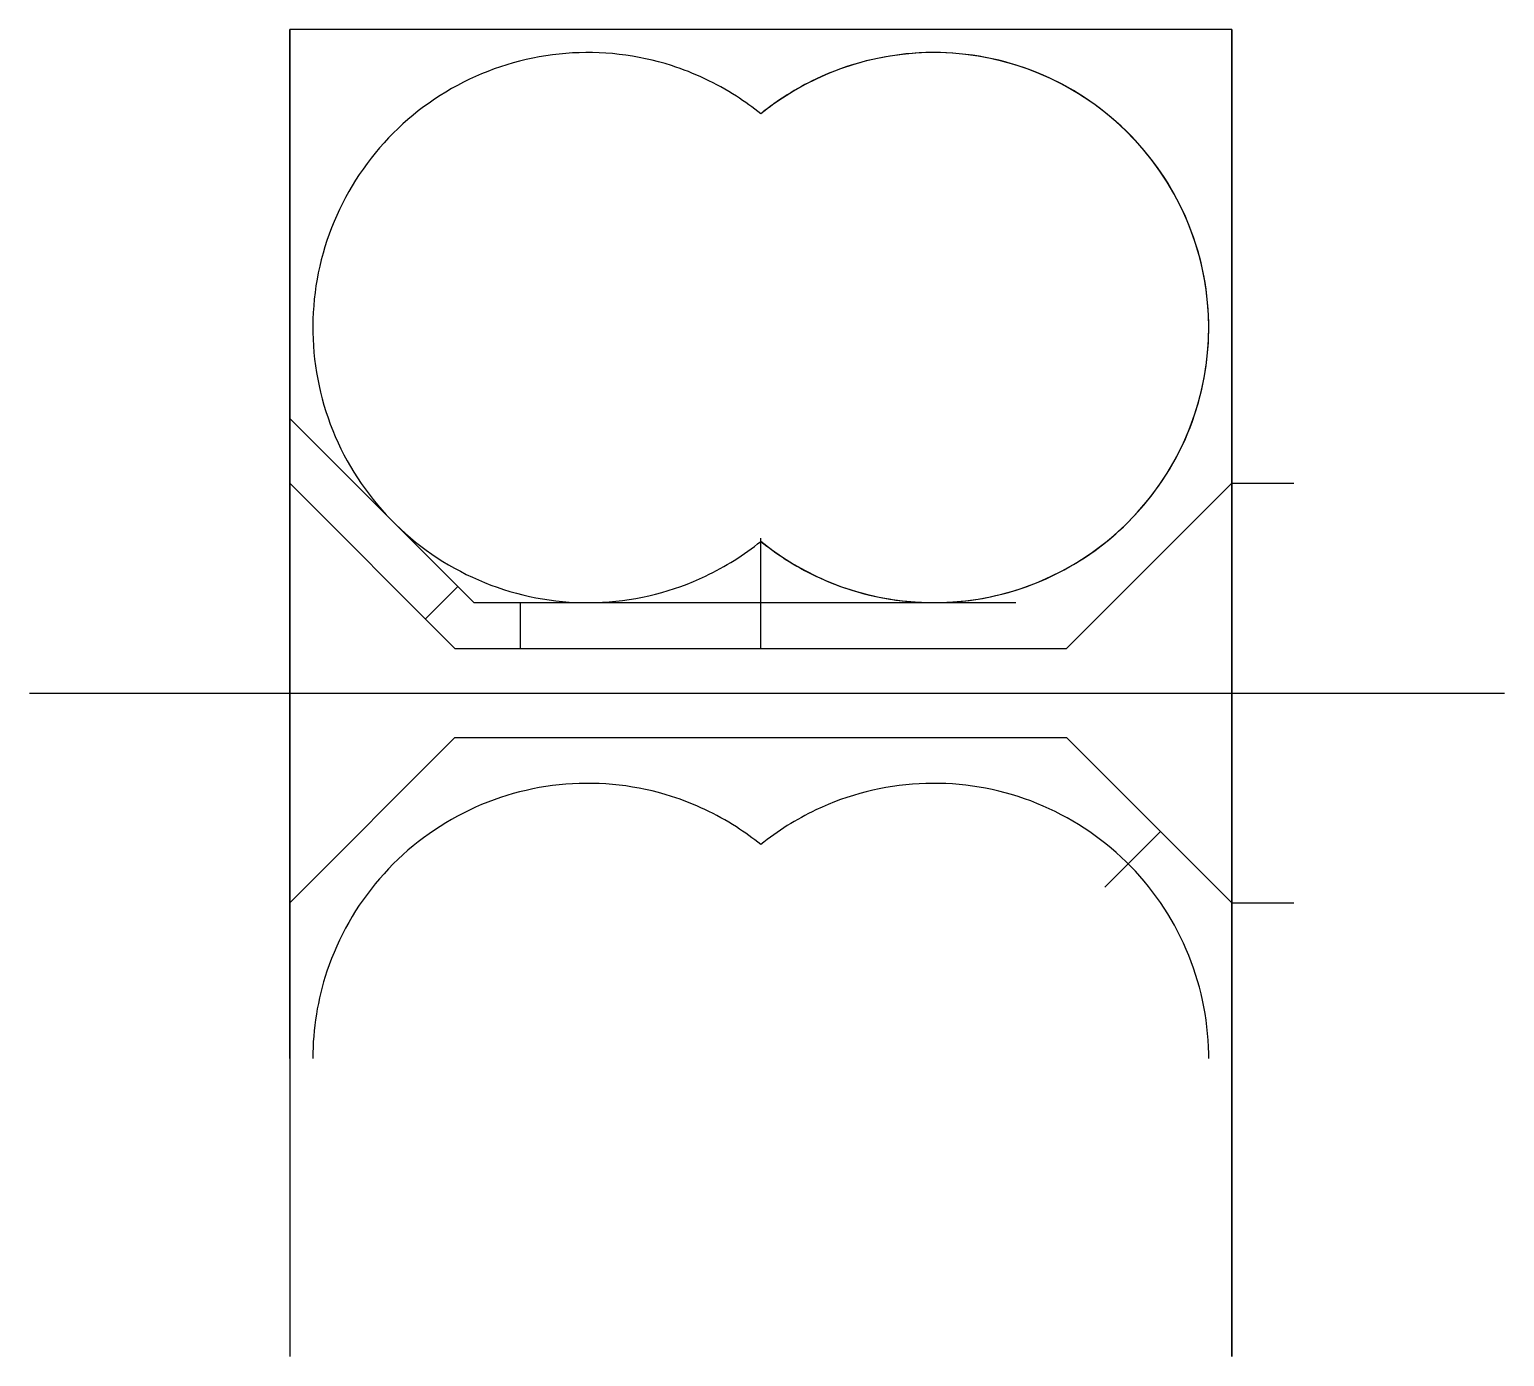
# Model space of a CAD drawing. Header units: inches. Extents: x -6.8 to 31.6, y -34.5 to 0.
import ezdxf

# ---------------------------------------------------------------- set-up
doc = ezdxf.new("R2010")
doc.units = ezdxf.units.IN
doc.header["$MEASUREMENT"] = 0

msp = doc.modelspace()

# ---------------------------------------------------------------- linework, layer by layer
for p, q in [((24.499, 0.001), (-0.001, 0.001)), ((-0.001, -26.749), (-0.001, 0.001)), ((-0.001, 0.001), (-0.001, -34.499)), ((24.498, 0), (24.498, -34.498)), ((24.499, -34.499), (24.499, 0.001)), ((4.787, -14.9), (-0.001, -10.112)), ((24.498, -11.796), (26.111, -11.796)), ((12.249, -16.09), (12.249, -13.227)), ((4.368, -14.481), (3.527, -15.322)), ((4.787, -14.9), (18.886, -14.9)), ((5.992, -14.9), (5.992, -16.09)), ((-6.77, -17.249), (31.591, -17.249)), ((22.646, -20.852), (21.201, -22.297))]:
    msp.add_line(p, q)
for points in [[(-0.001, -11.795), (4.294, -16.09), (20.204, -16.09), (24.499, -11.795)], [(-0.001, -22.703), (4.294, -18.408), (20.203, -18.408), (24.498, -22.703), (26.111, -22.703)]]:
    msp.add_lwpolyline(points)
msp.add_arc((16.749, -7.749), 7.15, 230.9963, 129.0037)
for points, knots in [([(12.249, -2.191), (12.046, -2.027), (11.834, -1.874), (11.089, -1.395), (10.522, -1.128), (9.04, -0.654), (8.106, -0.546), (6.25, -0.695), (5.345, -0.95), (3.684, -1.792), (2.944, -2.372), (1.727, -3.782), (1.262, -4.599), (0.672, -6.365), (0.552, -7.297), (0.676, -9.155), (0.919, -10.064), (1.74, -11.735), (2.309, -12.483), (3.703, -13.718), (4.514, -14.194), (6.272, -14.808), (7.203, -14.94), (9.063, -14.84), (9.974, -14.609), (11.328, -13.966), (11.809, -13.662), (12.249, -13.307)], [-84.800943, -84.800943, -84.800943, -84.800943, -82.807192, -82.807192, -78.050351, -78.050351, -70.954865, -70.954865, -63.859378, -63.859378, -56.763892, -56.763892, -49.668405, -49.668405, -42.572919, -42.572919, -35.477432, -35.477432, -28.381946, -28.381946, -21.286459, -21.286459, -14.190973, -14.190973, -7.095486, -7.095486, -2.76643, -2.76643, -2.76643, -2.76643]), ([(12.249, -13.307), (12.452, -13.471), (12.664, -13.624), (13.409, -14.103), (13.976, -14.37), (15.458, -14.844), (16.392, -14.952), (18.248, -14.803), (19.153, -14.548), (20.814, -13.706), (21.554, -13.126), (22.771, -11.716), (23.236, -10.899), (23.826, -9.133), (23.946, -8.201), (23.822, -6.343), (23.579, -5.434), (22.758, -3.763), (22.189, -3.015), (20.795, -1.78), (19.984, -1.304), (18.226, -0.69), (17.295, -0.558), (15.435, -0.658), (14.524, -0.889), (13.17, -1.532), (12.689, -1.836), (12.249, -2.191)], [-84.800943, -84.800943, -84.800943, -84.800943, -82.807192, -82.807192, -78.050351, -78.050351, -70.954865, -70.954865, -63.859378, -63.859378, -56.763892, -56.763892, -49.668405, -49.668405, -42.572919, -42.572919, -35.477432, -35.477432, -28.381946, -28.381946, -21.286459, -21.286459, -14.190973, -14.190973, -7.095486, -7.095486, -2.76643, -2.76643, -2.76643, -2.76643]), ([(12.249, -21.191), (12.046, -21.027), (11.834, -20.874), (11.089, -20.395), (10.522, -20.128), (9.04, -19.654), (8.106, -19.546), (6.25, -19.695), (5.345, -19.95), (3.684, -20.792), (2.944, -21.372), (1.727, -22.782), (1.262, -23.599), (0.722, -25.214), (0.598, -25.979), (0.598, -26.749)], [-84.800943, -84.800943, -84.800943, -84.800943, -82.807192, -82.807192, -78.050351, -78.050351, -70.954865, -70.954865, -63.859378, -63.859378, -56.763892, -56.763892, -49.668405, -49.668405, -43.788399, -43.788399, -43.788399, -43.788399]), ([(23.9, -26.749), (23.9, -26.59), (23.895, -26.431), (23.822, -25.343), (23.579, -24.434), (22.758, -22.763), (22.189, -22.015), (20.795, -20.78), (19.984, -20.304), (18.226, -19.69), (17.295, -19.558), (15.435, -19.658), (14.524, -19.889), (13.17, -20.532), (12.689, -20.836), (12.249, -21.191)], [-43.787889, -43.787889, -43.787889, -43.787889, -42.572919, -42.572919, -35.477432, -35.477432, -28.381946, -28.381946, -21.286459, -21.286459, -14.190973, -14.190973, -7.095486, -7.095486, -2.76643, -2.76643, -2.76643, -2.76643])]:
    msp.add_open_spline(points, degree=3, knots=knots)

doc.saveas('drawing.dxf')
